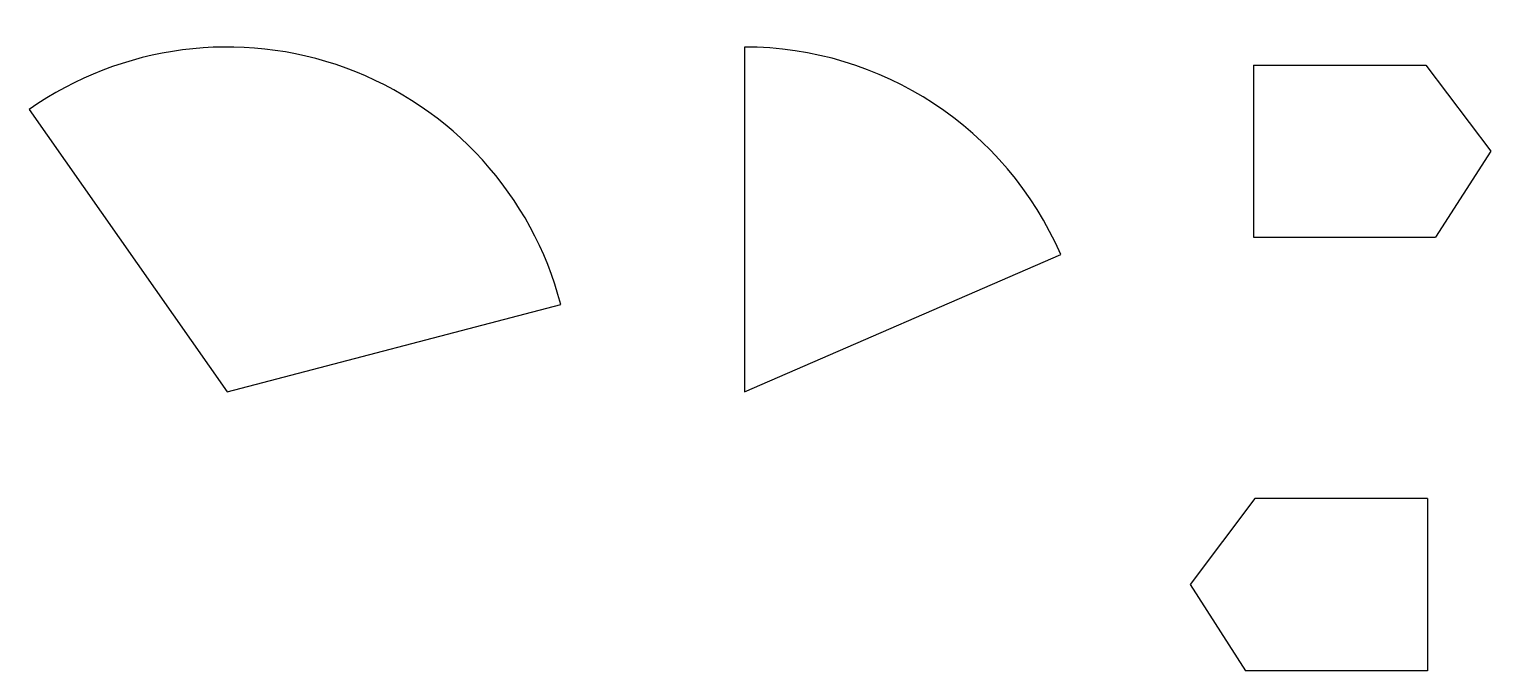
# Model space of a CAD drawing. Header units: inches. Extents: x -1.15 to 7.33, y -1.62 to 2.1.
import ezdxf

# ---------------------------------------------------------------- set-up
doc = ezdxf.new("R2010")
doc.units = ezdxf.units.IN
doc.header["$MEASUREMENT"] = 0
doc.layers.get('0').update_dxf_attribs({"true_color": 0xffffff})

# ---------------------------------------------------------------- blocks, each defined once
blk = doc.blocks.new('wingletreinforcement')
for p, q in [((-1.1483, 1.6375), (0, 0)), ((0, 0), (1.935, 0.5056))]:
    blk.add_line(p, q)
blk.add_arc((0, 0), 2, 14.64451, 125.03939)
blk = doc.blocks.new('keelreinforcement')
for p, q in [((0, 2), (0, 0)), ((0, 0), (1.8347, 0.7962))]:
    blk.add_line(p, q)
blk.add_arc((0, 0), 2, 23.45902, 90)

msp = doc.modelspace()

# ---------------------------------------------------------------- linework, layer by layer
for p, q in [((5.9534, 1.8955), (6.9534, 1.8955)), ((5.9534, 1.8955), (5.9534, 0.8957)), ((6.9534, 1.8955), (7.3295, 1.3956)), ((7.3295, 1.3956), (7.0093, 0.8957)), ((5.9534, 0.8957), (7.0093, 0.8957)), ((5.9618, -0.6195), (5.5857, -1.1194)), ((6.9618, -0.6195), (5.9618, -0.6195)), ((6.9618, -0.6195), (6.9618, -1.6193)), ((5.5857, -1.1194), (5.9059, -1.6193)), ((6.9618, -1.6193), (5.9059, -1.6193))]:
    msp.add_line(p, q)

# ---------------------------------------------------------------- block references
for name, p in [('wingletreinforcement', (0, 0)), ('keelreinforcement', (3, 0))]:
    msp.add_blockref(name, p)

doc.saveas('drawing.dxf')
